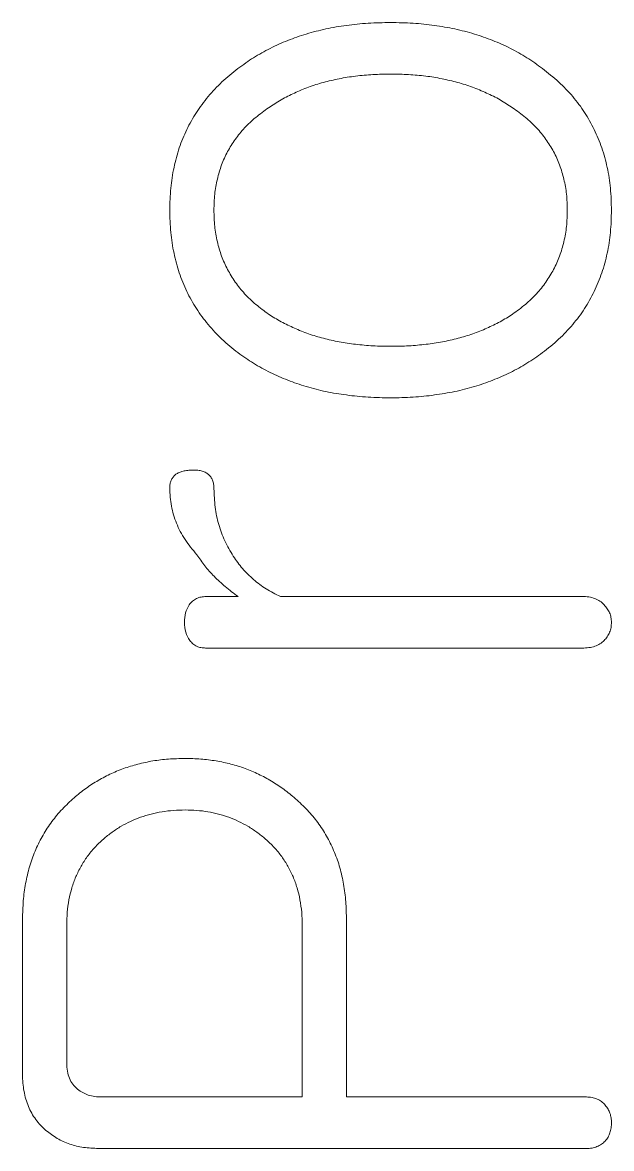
# Model space of a CAD drawing. Header units: millimetres. Extents: x 60229 to 91621, y 21923 to 36546.
# Drawn here: x 69866.043 to 69867.838, y 30039.343 to 30042.775 of the extents above; entities that cross this region are included whole.
import ezdxf

# ---------------------------------------------------------------- set-up
doc = ezdxf.new("R2010")
doc.units = ezdxf.units.MM

# ---------------------------------------------------------------- blocks, each defined once
blk = doc.blocks.new('PS2-40S3P40G-DM')
at = {"color": 7, "linetype": 'Continuous', "lineweight": 0}
for p, q in [((14.1229, 28.4989), (14.0258, 28.4989)), ((15.1709, 28.4989), (14.2519, 28.4989)), ((14.0237, 28.3419), (15.1709, 28.3419)), ((13.4661, 27.5155), (13.4661, 27.0423)), ((13.6007, 27.0763), (13.6007, 27.4962)), ((14.3185, 27.4962), (14.3185, 26.9736)), ((14.4531, 26.9736), (14.4531, 27.52)), ((14.3185, 26.9736), (13.7076, 26.9736)), ((15.1846, 26.9736), (14.4531, 26.9736)), ((13.6974, 26.8166), (15.1842, 26.8166))]:
    blk.add_line(p, q, dxfattribs=at)
for points, knots in [([(14.5877, 30.2486), (14.5648, 30.2482), (14.5198, 30.2475), (14.4538, 30.2406), (14.3909, 30.23), (14.3311, 30.2144), (14.2743, 30.1949), (14.2207, 30.1706), (14.1696, 30.1423), (14.1383, 30.1197), (14.1226, 30.1084)], [0, 0, 0, 0, 0.138958, 0.272861, 0.401595, 0.526033, 0.646828, 0.765765, 0.882845, 1, 1, 1, 1]), ([(14.5877, 30.2486), (14.5648, 30.2482), (14.5198, 30.2475), (14.4538, 30.2406), (14.3909, 30.23), (14.3311, 30.2144), (14.2743, 30.1949), (14.2207, 30.1706), (14.1696, 30.1423), (14.1383, 30.1197), (14.1226, 30.1084)], [0, 0, 0, 0, 0.138958, 0.272861, 0.401595, 0.526033, 0.646828, 0.765765, 0.882845, 1, 1, 1, 1]), ([(15.0503, 30.1084), (15.0348, 30.1197), (15.0036, 30.1424), (14.9526, 30.1706), (14.8991, 30.1948), (14.8424, 30.2145), (14.783, 30.2299), (14.7205, 30.2406), (14.6551, 30.2475), (14.6105, 30.2482), (14.5877, 30.2486)], [0, 0, 0, 0, 0.117131, 0.234771, 0.354278, 0.474979, 0.600013, 0.727961, 0.861088, 1, 1, 1, 1]), ([(15.0503, 30.1084), (15.0348, 30.1197), (15.0036, 30.1424), (14.9526, 30.1706), (14.8991, 30.1948), (14.8424, 30.2145), (14.783, 30.2299), (14.7205, 30.2406), (14.6551, 30.2475), (14.6105, 30.2482), (14.5877, 30.2486)], [0, 0, 0, 0, 0.117131, 0.234771, 0.354278, 0.474979, 0.600013, 0.727961, 0.861088, 1, 1, 1, 1]), ([(14.1226, 30.1084), (14.106, 30.0951), (14.0735, 30.069), (14.0311, 30.0239), (13.995, 29.9752), (13.9655, 29.9227), (13.9424, 29.8665), (13.9265, 29.8064), (13.9163, 29.7427), (13.9153, 29.6989), (13.9147, 29.6766)], [0, 0, 0, 0, 0.12783, 0.250762, 0.371499, 0.491843, 0.612698, 0.736607, 0.865468, 1, 1, 1, 1]), ([(14.1226, 30.1084), (14.106, 30.0951), (14.0735, 30.069), (14.0311, 30.0239), (13.995, 29.9752), (13.9655, 29.9227), (13.9424, 29.8665), (13.9265, 29.8064), (13.9163, 29.7427), (13.9153, 29.6989), (13.9147, 29.6766)], [0, 0, 0, 0, 0.12783, 0.250762, 0.371499, 0.491843, 0.612698, 0.736607, 0.865468, 1, 1, 1, 1]), ([(15.2606, 29.6766), (15.2601, 29.6989), (15.259, 29.7427), (15.2489, 29.8064), (15.2326, 29.8665), (15.2091, 29.9227), (15.1797, 29.9753), (15.1431, 30.024), (15.1001, 30.069), (15.0671, 30.0951), (15.0503, 30.1084)], [0, 0, 0, 0, 0.13414, 0.262626, 0.386358, 0.507128, 0.627122, 0.747924, 0.871466, 1, 1, 1, 1]), ([(15.2606, 29.6766), (15.2601, 29.6989), (15.259, 29.7427), (15.2489, 29.8064), (15.2326, 29.8665), (15.2091, 29.9227), (15.1797, 29.9753), (15.1431, 30.024), (15.1001, 30.069), (15.0671, 30.0951), (15.0503, 30.1084)], [0, 0, 0, 0, 0.13414, 0.262626, 0.386358, 0.507128, 0.627122, 0.747924, 0.871466, 1, 1, 1, 1]), ([(14.2158, 29.9889), (14.2284, 29.9972), (14.2536, 30.0139), (14.2947, 30.0342), (14.3376, 30.0525), (14.3832, 30.0666), (14.4312, 30.0779), (14.4816, 30.0859), (14.5344, 30.0904), (14.5704, 30.0912), (14.5887, 30.0916)], [0, 0, 0, 0, 0.1150926, 0.2312008, 0.3491724, 0.4707852, 0.595433, 0.725533, 0.8598592, 1, 1, 1, 1]), ([(14.2158, 29.9889), (14.2284, 29.9972), (14.2536, 30.0139), (14.2947, 30.0342), (14.3376, 30.0525), (14.3832, 30.0666), (14.4312, 30.0779), (14.4816, 30.0859), (14.5344, 30.0904), (14.5704, 30.0912), (14.5887, 30.0916)], [0, 0, 0, 0, 0.1150926, 0.2312008, 0.3491724, 0.4707852, 0.595433, 0.725533, 0.8598592, 1, 1, 1, 1]), ([(14.5887, 30.0916), (14.6067, 30.0912), (14.6421, 30.0904), (14.6941, 30.086), (14.7439, 30.0779), (14.7914, 30.0666), (14.8369, 30.0524), (14.8799, 30.0342), (14.9214, 30.0139), (14.9469, 29.9972), (14.9596, 29.9889)], [0, 0, 0, 0, 0.138234, 0.271524, 0.400579, 0.525051, 0.646488, 0.765947, 0.883505, 1, 1, 1, 1]), ([(14.5887, 30.0916), (14.6067, 30.0912), (14.6421, 30.0904), (14.6941, 30.086), (14.7439, 30.0779), (14.7914, 30.0666), (14.8369, 30.0524), (14.8799, 30.0342), (14.9214, 30.0139), (14.9469, 29.9972), (14.9596, 29.9889)], [0, 0, 0, 0, 0.138234, 0.271524, 0.400579, 0.525051, 0.646488, 0.765947, 0.883505, 1, 1, 1, 1]), ([(14.0493, 29.6766), (14.0497, 29.6929), (14.0505, 29.7247), (14.0589, 29.7709), (14.0718, 29.8145), (14.09, 29.8554), (14.114, 29.8932), (14.1424, 29.9287), (14.1769, 29.9606), (14.2026, 29.9793), (14.2158, 29.9889)], [0, 0, 0, 0, 0.131935, 0.258018, 0.37978, 0.500287, 0.619964, 0.741958, 0.868041, 1, 1, 1, 1]), ([(14.0493, 29.6766), (14.0497, 29.6929), (14.0505, 29.7247), (14.0589, 29.7709), (14.0718, 29.8145), (14.09, 29.8554), (14.114, 29.8932), (14.1424, 29.9287), (14.1769, 29.9606), (14.2026, 29.9793), (14.2158, 29.9889)], [0, 0, 0, 0, 0.131935, 0.258018, 0.37978, 0.500287, 0.619964, 0.741958, 0.868041, 1, 1, 1, 1]), ([(14.9596, 29.9889), (14.9727, 29.9793), (14.9985, 29.9606), (15.0329, 29.9287), (15.0613, 29.8932), (15.0853, 29.8554), (15.1035, 29.8145), (15.1164, 29.7709), (15.1249, 29.7247), (15.1257, 29.6929), (15.126, 29.6766)], [0, 0, 0, 0, 0.1319585, 0.2580419, 0.3800356, 0.4997127, 0.6202204, 0.7419819, 0.8680653, 1, 1, 1, 1]), ([(14.9596, 29.9889), (14.9727, 29.9793), (14.9985, 29.9606), (15.0329, 29.9287), (15.0613, 29.8932), (15.0853, 29.8554), (15.1035, 29.8145), (15.1164, 29.7709), (15.1249, 29.7247), (15.1257, 29.6929), (15.126, 29.6766)], [0, 0, 0, 0, 0.1319585, 0.2580419, 0.3800356, 0.4997127, 0.6202204, 0.7419819, 0.8680653, 1, 1, 1, 1]), ([(13.9147, 29.6766), (13.9153, 29.654), (13.9163, 29.6099), (13.9265, 29.5457), (13.9424, 29.4853), (13.9655, 29.4287), (13.9949, 29.3759), (14.0313, 29.3272), (14.0733, 29.2817), (14.106, 29.2556), (14.1226, 29.2423)], [0, 0, 0, 0, 0.135321, 0.26429, 0.388313, 0.509268, 0.629677, 0.749865, 0.87275, 1, 1, 1, 1]), ([(13.9147, 29.6766), (13.9153, 29.654), (13.9163, 29.6099), (13.9265, 29.5457), (13.9424, 29.4853), (13.9655, 29.4287), (13.9949, 29.3759), (14.0313, 29.3272), (14.0733, 29.2817), (14.106, 29.2556), (14.1226, 29.2423)], [0, 0, 0, 0, 0.135321, 0.26429, 0.388313, 0.509268, 0.629677, 0.749865, 0.87275, 1, 1, 1, 1]), ([(14.2158, 29.3597), (14.2026, 29.3694), (14.1767, 29.3883), (14.1426, 29.421), (14.1138, 29.4569), (14.0903, 29.4955), (14.0716, 29.5367), (14.059, 29.5809), (14.0504, 29.6278), (14.0497, 29.6601), (14.0493, 29.6766)], [0, 0, 0, 0, 0.131141, 0.257191, 0.378633, 0.499448, 0.61869, 0.74097, 0.867577, 1, 1, 1, 1]), ([(14.2158, 29.3597), (14.2026, 29.3694), (14.1767, 29.3883), (14.1426, 29.421), (14.1138, 29.4569), (14.0903, 29.4955), (14.0716, 29.5367), (14.059, 29.5809), (14.0504, 29.6278), (14.0497, 29.6601), (14.0493, 29.6766)], [0, 0, 0, 0, 0.131141, 0.257191, 0.378633, 0.499448, 0.61869, 0.74097, 0.867577, 1, 1, 1, 1]), ([(15.126, 29.6766), (15.1257, 29.6601), (15.1249, 29.6278), (15.1164, 29.5809), (15.1037, 29.5367), (15.085, 29.4955), (15.0616, 29.4569), (15.0328, 29.421), (14.9986, 29.3883), (14.9728, 29.3694), (14.9596, 29.3597)], [0, 0, 0, 0, 0.132423, 0.25903, 0.38131, 0.500552, 0.621367, 0.742809, 0.868859, 1, 1, 1, 1]), ([(15.126, 29.6766), (15.1257, 29.6601), (15.1249, 29.6278), (15.1164, 29.5809), (15.1037, 29.5367), (15.085, 29.4955), (15.0616, 29.4569), (15.0328, 29.421), (14.9986, 29.3883), (14.9728, 29.3694), (14.9596, 29.3597)], [0, 0, 0, 0, 0.132423, 0.25903, 0.38131, 0.500552, 0.621367, 0.742809, 0.868859, 1, 1, 1, 1]), ([(15.0503, 29.2423), (15.0672, 29.2556), (15.1002, 29.2817), (15.143, 29.3271), (15.1798, 29.3758), (15.2091, 29.4288), (15.2326, 29.4853), (15.2489, 29.5457), (15.259, 29.6099), (15.2601, 29.654), (15.2606, 29.6766)], [0, 0, 0, 0, 0.127953, 0.251442, 0.371698, 0.491758, 0.612628, 0.736475, 0.865071, 1, 1, 1, 1]), ([(15.0503, 29.2423), (15.0672, 29.2556), (15.1002, 29.2817), (15.143, 29.3271), (15.1798, 29.3758), (15.2091, 29.4288), (15.2326, 29.4853), (15.2489, 29.5457), (15.259, 29.6099), (15.2601, 29.654), (15.2606, 29.6766)], [0, 0, 0, 0, 0.127953, 0.251442, 0.371698, 0.491758, 0.612628, 0.736475, 0.865071, 1, 1, 1, 1]), ([(14.5887, 29.2616), (14.5704, 29.2618), (14.5344, 29.2621), (14.4817, 29.2676), (14.4312, 29.2743), (14.3833, 29.2856), (14.3376, 29.2988), (14.2948, 29.3166), (14.2537, 29.3357), (14.2284, 29.3517), (14.2158, 29.3597)], [0, 0, 0, 0, 0.1407083, 0.2756835, 0.4060637, 0.531037, 0.6526376, 0.7704291, 0.8858352, 1, 1, 1, 1]), ([(14.5887, 29.2616), (14.5704, 29.2618), (14.5344, 29.2621), (14.4817, 29.2676), (14.4312, 29.2743), (14.3833, 29.2856), (14.3376, 29.2988), (14.2948, 29.3166), (14.2537, 29.3357), (14.2284, 29.3517), (14.2158, 29.3597)], [0, 0, 0, 0, 0.1407083, 0.2756835, 0.4060637, 0.531037, 0.6526376, 0.7704291, 0.8858352, 1, 1, 1, 1]), ([(14.9596, 29.3597), (14.947, 29.3518), (14.9217, 29.3358), (14.8807, 29.3164), (14.838, 29.299), (14.7926, 29.2855), (14.7451, 29.2744), (14.695, 29.2675), (14.6427, 29.2621), (14.607, 29.2618), (14.5887, 29.2616)], [0, 0, 0, 0, 0.114767, 0.229972, 0.349221, 0.46974, 0.595373, 0.724659, 0.859449, 1, 1, 1, 1]), ([(14.9596, 29.3597), (14.947, 29.3518), (14.9217, 29.3358), (14.8807, 29.3164), (14.838, 29.299), (14.7926, 29.2855), (14.7451, 29.2744), (14.695, 29.2675), (14.6427, 29.2621), (14.607, 29.2618), (14.5887, 29.2616)], [0, 0, 0, 0, 0.114767, 0.229972, 0.349221, 0.46974, 0.595373, 0.724659, 0.859449, 1, 1, 1, 1]), ([(14.1226, 29.2423), (14.1383, 29.2313), (14.1697, 29.2092), (14.2206, 29.1811), (14.2745, 29.1578), (14.331, 29.1379), (14.3909, 29.1228), (14.4539, 29.1126), (14.5198, 29.1056), (14.5648, 29.1049), (14.5877, 29.1046)], [0, 0, 0, 0, 0.11659, 0.23356, 0.35216, 0.4732, 0.597713, 0.726588, 0.860761, 1, 1, 1, 1]), ([(14.1226, 29.2423), (14.1383, 29.2313), (14.1697, 29.2092), (14.2206, 29.1811), (14.2745, 29.1578), (14.331, 29.1379), (14.3909, 29.1228), (14.4539, 29.1126), (14.5198, 29.1056), (14.5648, 29.1049), (14.5877, 29.1046)], [0, 0, 0, 0, 0.11659, 0.23356, 0.35216, 0.4732, 0.597713, 0.726588, 0.860761, 1, 1, 1, 1]), ([(14.5877, 29.1046), (14.6105, 29.1049), (14.6551, 29.1056), (14.7204, 29.1126), (14.7829, 29.1229), (14.8425, 29.1378), (14.8989, 29.1578), (14.9527, 29.1811), (15.0035, 29.2091), (15.0348, 29.2313), (15.0503, 29.2423)], [0, 0, 0, 0, 0.139195, 0.272592, 0.40068, 0.525791, 0.646738, 0.765909, 0.88344, 1, 1, 1, 1]), ([(14.5877, 29.1046), (14.6105, 29.1049), (14.6551, 29.1056), (14.7204, 29.1126), (14.7829, 29.1229), (14.8425, 29.1378), (14.8989, 29.1578), (14.9527, 29.1811), (15.0035, 29.2091), (15.0348, 29.2313), (15.0503, 29.2423)], [0, 0, 0, 0, 0.139195, 0.272592, 0.40068, 0.525791, 0.646738, 0.765909, 0.88344, 1, 1, 1, 1]), ([(13.981, 28.8845), (13.9758, 28.8841), (13.9661, 28.8834), (13.9523, 28.8809), (13.9409, 28.8761), (13.931, 28.8704), (13.9239, 28.8622), (13.9185, 28.853), (13.9152, 28.842), (13.9149, 28.8343), (13.9147, 28.8301)], [0, 0, 0, 0, 0.159709, 0.303623, 0.428479, 0.543814, 0.651291, 0.759797, 0.873017, 1, 1, 1, 1]), ([(13.981, 28.8845), (13.9758, 28.8841), (13.9661, 28.8834), (13.9523, 28.8809), (13.9409, 28.8761), (13.931, 28.8704), (13.9239, 28.8622), (13.9185, 28.853), (13.9152, 28.842), (13.9149, 28.8343), (13.9147, 28.8301)], [0, 0, 0, 0, 0.159709, 0.303623, 0.428479, 0.543814, 0.651291, 0.759797, 0.873017, 1, 1, 1, 1]), ([(14.0493, 28.8277), (14.0492, 28.8324), (14.0488, 28.8412), (14.0457, 28.8534), (14.0403, 28.8638), (14.0323, 28.8718), (14.0226, 28.8785), (14.0105, 28.8825), (13.9964, 28.8846), (13.9864, 28.8845), (13.981, 28.8845)], [0, 0, 0, 0, 0.1369719, 0.2570705, 0.3655379, 0.47422, 0.5850271, 0.7081461, 0.8428864, 1, 1, 1, 1]), ([(14.0493, 28.8277), (14.0492, 28.8324), (14.0488, 28.8412), (14.0457, 28.8534), (14.0403, 28.8638), (14.0323, 28.8718), (14.0226, 28.8785), (14.0105, 28.8825), (13.9964, 28.8846), (13.9864, 28.8845), (13.981, 28.8845)], [0, 0, 0, 0, 0.1369719, 0.2570705, 0.3655379, 0.47422, 0.5850271, 0.7081461, 0.8428864, 1, 1, 1, 1]), ([(13.9147, 28.8301), (13.915, 28.8208), (13.9156, 28.8022), (13.9196, 28.7748), (13.9257, 28.748), (13.9352, 28.7222), (13.9465, 28.6969), (13.9613, 28.6727), (13.9779, 28.6488), (13.9909, 28.634), (13.9975, 28.6265)], [0, 0, 0, 0, 0.124706, 0.247344, 0.368939, 0.489585, 0.612893, 0.737851, 0.867437, 1, 1, 1, 1]), ([(13.9147, 28.8301), (13.915, 28.8208), (13.9156, 28.8022), (13.9196, 28.7748), (13.9257, 28.748), (13.9352, 28.7222), (13.9465, 28.6969), (13.9613, 28.6727), (13.9779, 28.6488), (13.9909, 28.634), (13.9975, 28.6265)], [0, 0, 0, 0, 0.124706, 0.247344, 0.368939, 0.489585, 0.612893, 0.737851, 0.867437, 1, 1, 1, 1]), ([(14.1082, 28.622), (14.0992, 28.6373), (14.0812, 28.6678), (14.0627, 28.7183), (14.0516, 28.7719), (14.0501, 28.8088), (14.0493, 28.8277)], [0, 0, 0, 0, 0.245175, 0.490111, 0.739217, 1, 1, 1, 1]), ([(14.1082, 28.622), (14.0992, 28.6373), (14.0812, 28.6678), (14.0627, 28.7183), (14.0516, 28.7719), (14.0501, 28.8088), (14.0493, 28.8277)], [0, 0, 0, 0, 0.245175, 0.490111, 0.739217, 1, 1, 1, 1]), ([(13.9975, 28.6265), (14.0051, 28.6151), (14.0209, 28.5917), (14.0504, 28.5594), (14.0842, 28.5278), (14.1098, 28.5087), (14.1229, 28.4989)], [0, 0, 0, 0, 0.229047, 0.468989, 0.726614, 1, 1, 1, 1]), ([(13.9975, 28.6265), (14.0051, 28.6151), (14.0209, 28.5917), (14.0504, 28.5594), (14.0842, 28.5278), (14.1098, 28.5087), (14.1229, 28.4989)], [0, 0, 0, 0, 0.229047, 0.468989, 0.726614, 1, 1, 1, 1]), ([(14.2519, 28.4989), (14.2372, 28.5063), (14.2082, 28.5208), (14.1697, 28.55), (14.1354, 28.5831), (14.1173, 28.609), (14.1082, 28.622)], [0, 0, 0, 0, 0.257758, 0.506113, 0.753111, 1, 1, 1, 1]), ([(14.2519, 28.4989), (14.2372, 28.5063), (14.2082, 28.5208), (14.1697, 28.55), (14.1354, 28.5831), (14.1173, 28.609), (14.1082, 28.622)], [0, 0, 0, 0, 0.257758, 0.506113, 0.753111, 1, 1, 1, 1]), ([(14.0258, 28.4989), (14.0205, 28.4987), (14.0103, 28.4984), (13.996, 28.4932), (13.9833, 28.4852), (13.9769, 28.4776), (13.9736, 28.4737)], [0, 0, 0, 0, 0.262786, 0.509296, 0.744857, 1, 1, 1, 1]), ([(14.0258, 28.4989), (14.0205, 28.4987), (14.0103, 28.4984), (13.996, 28.4932), (13.9833, 28.4852), (13.9769, 28.4776), (13.9736, 28.4737)], [0, 0, 0, 0, 0.262786, 0.509296, 0.744857, 1, 1, 1, 1]), ([(15.2382, 28.4737), (15.2342, 28.4777), (15.2261, 28.4858), (15.2098, 28.4933), (15.1913, 28.4985), (15.178, 28.4988), (15.1709, 28.4989)], [0, 0, 0, 0, 0.227904, 0.460669, 0.715473, 1, 1, 1, 1]), ([(15.2382, 28.4737), (15.2342, 28.4777), (15.2261, 28.4858), (15.2098, 28.4933), (15.1913, 28.4985), (15.178, 28.4988), (15.1709, 28.4989)], [0, 0, 0, 0, 0.227904, 0.460669, 0.715473, 1, 1, 1, 1]), ([(13.9736, 28.4737), (13.9695, 28.4657), (13.961, 28.449), (13.9601, 28.4302), (13.9596, 28.4204)], [0, 0, 0, 0, 0.479688, 1, 1, 1, 1]), ([(13.9736, 28.4737), (13.9695, 28.4657), (13.961, 28.449), (13.9601, 28.4302), (13.9596, 28.4204)], [0, 0, 0, 0, 0.479688, 1, 1, 1, 1]), ([(15.2606, 28.4204), (15.2604, 28.4254), (15.2598, 28.4352), (15.2555, 28.4493), (15.2483, 28.4624), (15.2416, 28.4698), (15.2382, 28.4737)], [0, 0, 0, 0, 0.249381, 0.496227, 0.739652, 1, 1, 1, 1]), ([(15.2606, 28.4204), (15.2604, 28.4254), (15.2598, 28.4352), (15.2555, 28.4493), (15.2483, 28.4624), (15.2416, 28.4698), (15.2382, 28.4737)], [0, 0, 0, 0, 0.249381, 0.496227, 0.739652, 1, 1, 1, 1]), ([(13.9596, 28.4204), (13.9602, 28.41), (13.9614, 28.3902), (13.9711, 28.3729), (13.9757, 28.3647)], [0, 0, 0, 0, 0.524484, 1, 1, 1, 1]), ([(13.9596, 28.4204), (13.9602, 28.41), (13.9614, 28.3902), (13.9711, 28.3729), (13.9757, 28.3647)], [0, 0, 0, 0, 0.524484, 1, 1, 1, 1]), ([(15.2382, 28.3647), (15.2416, 28.3685), (15.2485, 28.3761), (15.2555, 28.3898), (15.2599, 28.4047), (15.2604, 28.4151), (15.2606, 28.4204)], [0, 0, 0, 0, 0.250478, 0.49468, 0.743084, 1, 1, 1, 1]), ([(15.2382, 28.3647), (15.2416, 28.3685), (15.2485, 28.3761), (15.2555, 28.3898), (15.2599, 28.4047), (15.2604, 28.4151), (15.2606, 28.4204)], [0, 0, 0, 0, 0.250478, 0.49468, 0.743084, 1, 1, 1, 1]), ([(13.9757, 28.3647), (13.9789, 28.3613), (13.9851, 28.3546), (13.9965, 28.3469), (14.0098, 28.3427), (14.019, 28.3422), (14.0237, 28.3419)], [0, 0, 0, 0, 0.2522645, 0.4961027, 0.7439034, 1, 1, 1, 1]), ([(13.9757, 28.3647), (13.9789, 28.3613), (13.9851, 28.3546), (13.9965, 28.3469), (14.0098, 28.3427), (14.019, 28.3422), (14.0237, 28.3419)], [0, 0, 0, 0, 0.2522645, 0.4961027, 0.7439034, 1, 1, 1, 1]), ([(15.1709, 28.3419), (15.1779, 28.3421), (15.1912, 28.3426), (15.2098, 28.3467), (15.2257, 28.3541), (15.2341, 28.3612), (15.2382, 28.3647)], [0, 0, 0, 0, 0.289295, 0.546036, 0.780589, 1, 1, 1, 1]), ([(15.1709, 28.3419), (15.1779, 28.3421), (15.1912, 28.3426), (15.2098, 28.3467), (15.2257, 28.3541), (15.2341, 28.3612), (15.2382, 28.3647)], [0, 0, 0, 0, 0.289295, 0.546036, 0.780589, 1, 1, 1, 1]), ([(13.9607, 28.0054), (13.9441, 28.005), (13.9115, 28.0041), (13.8634, 27.9986), (13.8176, 27.9886), (13.7736, 27.9754), (13.7318, 27.9577), (13.6919, 27.9363), (13.6538, 27.9113), (13.6306, 27.8917), (13.6189, 27.8817)], [0, 0, 0, 0, 0.133955, 0.26302, 0.389276, 0.511512, 0.633168, 0.755028, 0.876058, 1, 1, 1, 1]), ([(13.9607, 28.0054), (13.9441, 28.005), (13.9115, 28.0041), (13.8634, 27.9986), (13.8176, 27.9886), (13.7736, 27.9754), (13.7318, 27.9577), (13.6919, 27.9363), (13.6538, 27.9113), (13.6306, 27.8917), (13.6189, 27.8817)], [0, 0, 0, 0, 0.133955, 0.26302, 0.389276, 0.511512, 0.633168, 0.755028, 0.876058, 1, 1, 1, 1]), ([(14.2978, 27.8828), (14.2861, 27.8926), (14.2628, 27.912), (14.2251, 27.9369), (14.1856, 27.958), (14.1444, 27.9758), (14.101, 27.9891), (14.0558, 27.9983), (14.0089, 28.0047), (13.9769, 28.0052), (13.9607, 28.0054)], [0, 0, 0, 0, 0.124965, 0.24758, 0.368903, 0.490394, 0.613317, 0.739162, 0.86719, 1, 1, 1, 1]), ([(14.2978, 27.8828), (14.2861, 27.8926), (14.2628, 27.912), (14.2251, 27.9369), (14.1856, 27.958), (14.1444, 27.9758), (14.101, 27.9891), (14.0558, 27.9983), (14.0089, 28.0047), (13.9769, 28.0052), (13.9607, 28.0054)], [0, 0, 0, 0, 0.124965, 0.24758, 0.368903, 0.490394, 0.613317, 0.739162, 0.86719, 1, 1, 1, 1]), ([(13.6189, 27.8817), (13.6067, 27.8702), (13.5826, 27.8473), (13.5513, 27.8088), (13.5248, 27.7672), (13.5034, 27.7226), (13.4864, 27.675), (13.4746, 27.6243), (13.4675, 27.5708), (13.4666, 27.5342), (13.4661, 27.5155)], [0, 0, 0, 0, 0.1228163, 0.2432157, 0.3628435, 0.4826181, 0.6052077, 0.7318015, 0.8629734, 1, 1, 1, 1]), ([(13.6189, 27.8817), (13.6067, 27.8702), (13.5826, 27.8473), (13.5513, 27.8088), (13.5248, 27.7672), (13.5034, 27.7226), (13.4864, 27.675), (13.4746, 27.6243), (13.4675, 27.5708), (13.4666, 27.5342), (13.4661, 27.5155)], [0, 0, 0, 0, 0.1228163, 0.2432157, 0.3628435, 0.4826181, 0.6052077, 0.7318015, 0.8629734, 1, 1, 1, 1]), ([(14.4531, 27.52), (14.4527, 27.5386), (14.4518, 27.5749), (14.4441, 27.6278), (14.4325, 27.678), (14.4151, 27.725), (14.3933, 27.7693), (14.3665, 27.8105), (14.3348, 27.8488), (14.3103, 27.8714), (14.2978, 27.8828)], [0, 0, 0, 0, 0.136822, 0.267032, 0.392558, 0.515216, 0.635168, 0.755109, 0.875967, 1, 1, 1, 1]), ([(14.4531, 27.52), (14.4527, 27.5386), (14.4518, 27.5749), (14.4441, 27.6278), (14.4325, 27.678), (14.4151, 27.725), (14.3933, 27.7693), (14.3665, 27.8105), (14.3348, 27.8488), (14.3103, 27.8714), (14.2978, 27.8828)], [0, 0, 0, 0, 0.136822, 0.267032, 0.392558, 0.515216, 0.635168, 0.755109, 0.875967, 1, 1, 1, 1]), ([(13.7125, 27.7597), (13.7212, 27.7668), (13.7384, 27.7808), (13.7661, 27.7991), (13.7955, 27.8141), (13.8259, 27.827), (13.8581, 27.8362), (13.8915, 27.8434), (13.9263, 27.8476), (13.95, 27.8482), (13.9621, 27.8484)], [0, 0, 0, 0, 0.123537, 0.245978, 0.366994, 0.488885, 0.61177, 0.737453, 0.866556, 1, 1, 1, 1]), ([(13.7125, 27.7597), (13.7212, 27.7668), (13.7384, 27.7808), (13.7661, 27.7991), (13.7955, 27.8141), (13.8259, 27.827), (13.8581, 27.8362), (13.8915, 27.8434), (13.9263, 27.8476), (13.95, 27.8482), (13.9621, 27.8484)], [0, 0, 0, 0, 0.123537, 0.245978, 0.366994, 0.488885, 0.61177, 0.737453, 0.866556, 1, 1, 1, 1]), ([(13.9621, 27.8484), (13.9738, 27.8482), (13.9968, 27.8476), (14.0307, 27.8433), (14.0632, 27.8362), (14.0947, 27.827), (14.1245, 27.814), (14.1535, 27.7991), (14.1809, 27.7807), (14.198, 27.7668), (14.2067, 27.7597)], [0, 0, 0, 0, 0.131853, 0.259315, 0.384641, 0.507173, 0.628788, 0.750774, 0.87428, 1, 1, 1, 1]), ([(13.9621, 27.8484), (13.9738, 27.8482), (13.9968, 27.8476), (14.0307, 27.8433), (14.0632, 27.8362), (14.0947, 27.827), (14.1245, 27.814), (14.1535, 27.7991), (14.1809, 27.7807), (14.198, 27.7668), (14.2067, 27.7597)], [0, 0, 0, 0, 0.131853, 0.259315, 0.384641, 0.507173, 0.628788, 0.750774, 0.87428, 1, 1, 1, 1]), ([(13.6007, 27.4962), (13.601, 27.5096), (13.6017, 27.5359), (13.607, 27.5743), (13.6158, 27.6107), (13.6278, 27.6451), (13.6441, 27.6769), (13.6629, 27.7071), (13.6858, 27.7349), (13.7035, 27.7514), (13.7125, 27.7597)], [0, 0, 0, 0, 0.136469, 0.266913, 0.392572, 0.515945, 0.63524, 0.75463, 0.875917, 1, 1, 1, 1]), ([(13.6007, 27.4962), (13.601, 27.5096), (13.6017, 27.5359), (13.607, 27.5743), (13.6158, 27.6107), (13.6278, 27.6451), (13.6441, 27.6769), (13.6629, 27.7071), (13.6858, 27.7349), (13.7035, 27.7514), (13.7125, 27.7597)], [0, 0, 0, 0, 0.136469, 0.266913, 0.392572, 0.515945, 0.63524, 0.75463, 0.875917, 1, 1, 1, 1]), ([(14.2067, 27.7597), (14.2157, 27.7514), (14.2334, 27.7349), (14.2563, 27.7071), (14.2751, 27.6769), (14.2914, 27.6451), (14.3034, 27.6107), (14.3122, 27.5743), (14.3176, 27.5359), (14.3182, 27.5096), (14.3185, 27.4962)], [0, 0, 0, 0, 0.124083, 0.24537, 0.36476, 0.484055, 0.607428, 0.733087, 0.863531, 1, 1, 1, 1]), ([(14.2067, 27.7597), (14.2157, 27.7514), (14.2334, 27.7349), (14.2563, 27.7071), (14.2751, 27.6769), (14.2914, 27.6451), (14.3034, 27.6107), (14.3122, 27.5743), (14.3176, 27.5359), (14.3182, 27.5096), (14.3185, 27.4962)], [0, 0, 0, 0, 0.124083, 0.24537, 0.36476, 0.484055, 0.607428, 0.733087, 0.863531, 1, 1, 1, 1]), ([(13.634, 26.9971), (13.6288, 27.002), (13.6184, 27.0116), (13.6083, 27.0309), (13.6017, 27.0526), (13.6011, 27.0682), (13.6007, 27.0763)], [0, 0, 0, 0, 0.240209, 0.475332, 0.72649, 1, 1, 1, 1]), ([(13.634, 26.9971), (13.6288, 27.002), (13.6184, 27.0116), (13.6083, 27.0309), (13.6017, 27.0526), (13.6011, 27.0682), (13.6007, 27.0763)], [0, 0, 0, 0, 0.240209, 0.475332, 0.72649, 1, 1, 1, 1]), ([(13.4661, 27.0423), (13.4663, 27.0334), (13.4666, 27.0161), (13.4703, 26.9909), (13.4758, 26.9672), (13.4835, 26.9448), (13.4937, 26.9241), (13.5062, 26.905), (13.5204, 26.8868), (13.5318, 26.8765), (13.5376, 26.8713)], [0, 0, 0, 0, 0.1392107, 0.2704441, 0.398303, 0.52044, 0.640767, 0.7585475, 0.8783164, 1, 1, 1, 1]), ([(13.4661, 27.0423), (13.4663, 27.0334), (13.4666, 27.0161), (13.4703, 26.9909), (13.4758, 26.9672), (13.4835, 26.9448), (13.4937, 26.9241), (13.5062, 26.905), (13.5204, 26.8868), (13.5318, 26.8765), (13.5376, 26.8713)], [0, 0, 0, 0, 0.1392107, 0.2704441, 0.398303, 0.52044, 0.640767, 0.7585475, 0.8783164, 1, 1, 1, 1]), ([(13.7076, 26.9736), (13.7004, 26.9738), (13.6866, 26.9742), (13.6669, 26.9789), (13.6491, 26.9863), (13.639, 26.9935), (13.634, 26.9971)], [0, 0, 0, 0, 0.272144, 0.528074, 0.765402, 1, 1, 1, 1]), ([(13.7076, 26.9736), (13.7004, 26.9738), (13.6866, 26.9742), (13.6669, 26.9789), (13.6491, 26.9863), (13.639, 26.9935), (13.634, 26.9971)], [0, 0, 0, 0, 0.272144, 0.528074, 0.765402, 1, 1, 1, 1]), ([(15.2417, 26.9484), (15.238, 26.9523), (15.2309, 26.9601), (15.2168, 26.9678), (15.2013, 26.973), (15.1902, 26.9734), (15.1846, 26.9736)], [0, 0, 0, 0, 0.249529, 0.487885, 0.738534, 1, 1, 1, 1]), ([(15.2417, 26.9484), (15.238, 26.9523), (15.2309, 26.9601), (15.2168, 26.9678), (15.2013, 26.973), (15.1902, 26.9734), (15.1846, 26.9736)], [0, 0, 0, 0, 0.249529, 0.487885, 0.738534, 1, 1, 1, 1]), ([(15.2606, 26.8951), (15.2604, 26.9), (15.2601, 26.9098), (15.2566, 26.9238), (15.2504, 26.9369), (15.2447, 26.9445), (15.2417, 26.9484)], [0, 0, 0, 0, 0.255554, 0.505792, 0.747418, 1, 1, 1, 1]), ([(15.2606, 26.8951), (15.2604, 26.9), (15.2601, 26.9098), (15.2566, 26.9238), (15.2504, 26.9369), (15.2447, 26.9445), (15.2417, 26.9484)], [0, 0, 0, 0, 0.255554, 0.505792, 0.747418, 1, 1, 1, 1]), ([(15.2417, 26.8394), (15.2447, 26.8432), (15.2506, 26.851), (15.2565, 26.8646), (15.2601, 26.8795), (15.2605, 26.8898), (15.2606, 26.8951)], [0, 0, 0, 0, 0.242637, 0.485345, 0.737058, 1, 1, 1, 1]), ([(15.2417, 26.8394), (15.2447, 26.8432), (15.2506, 26.851), (15.2565, 26.8646), (15.2601, 26.8795), (15.2605, 26.8898), (15.2606, 26.8951)], [0, 0, 0, 0, 0.242637, 0.485345, 0.737058, 1, 1, 1, 1]), ([(13.5376, 26.8713), (13.5488, 26.8629), (13.5711, 26.8461), (13.61, 26.8288), (13.6525, 26.8185), (13.6822, 26.8172), (13.6974, 26.8166)], [0, 0, 0, 0, 0.242582, 0.48377, 0.734839, 1, 1, 1, 1]), ([(13.5376, 26.8713), (13.5488, 26.8629), (13.5711, 26.8461), (13.61, 26.8288), (13.6525, 26.8185), (13.6822, 26.8172), (13.6974, 26.8166)], [0, 0, 0, 0, 0.242582, 0.48377, 0.734839, 1, 1, 1, 1]), ([(15.1842, 26.8166), (15.19, 26.8168), (15.201, 26.8173), (15.2166, 26.8216), (15.2304, 26.8289), (15.238, 26.8359), (15.2417, 26.8394)], [0, 0, 0, 0, 0.271052, 0.517183, 0.761393, 1, 1, 1, 1]), ([(15.1842, 26.8166), (15.19, 26.8168), (15.201, 26.8173), (15.2166, 26.8216), (15.2304, 26.8289), (15.238, 26.8359), (15.2417, 26.8394)], [0, 0, 0, 0, 0.271052, 0.517183, 0.761393, 1, 1, 1, 1])]:
    blk.add_open_spline(points, degree=3, knots=knots, dxfattribs=at)

msp = doc.modelspace()

# ---------------------------------------------------------------- block references
at = {"lineweight": -2}
msp.add_blockref('PS2-40S3P40G-DM', (69852.5773, 30012.5267), dxfattribs=at)

doc.saveas('drawing.dxf')
